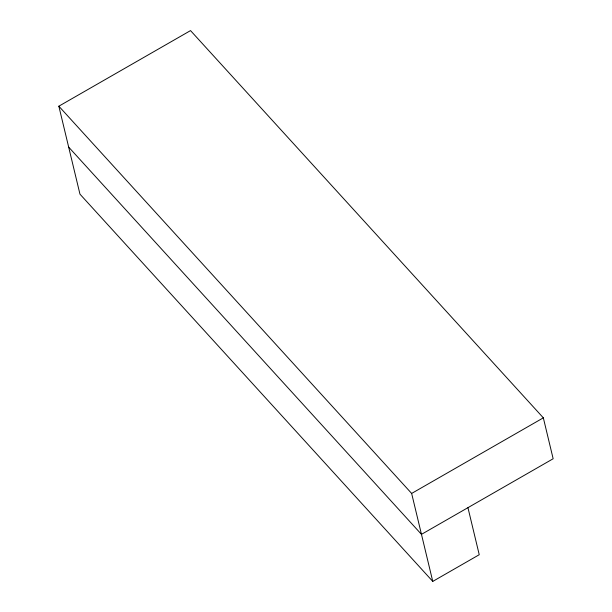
<?xml version="1.0" encoding="UTF-8"?>
<svg xmlns="http://www.w3.org/2000/svg" width="612" height="612" viewBox="0 0 612 612"><rect width="100%" height="100%" fill="white"/><g stroke="black" fill="none" stroke-linecap="round" stroke-linejoin="round"><path stroke-width="0.92" d="M467.943 507.669L479.242 554.717L432.761 581.4L79.965 194.157L58.844 106.197L190.531 30.6L543.334 417.843L553.156 458.755L421.469 534.352L68.666 147.11M432.761 581.4L411.647 493.44L543.334 417.843M58.844 106.197L411.647 493.44"/></g></svg>
